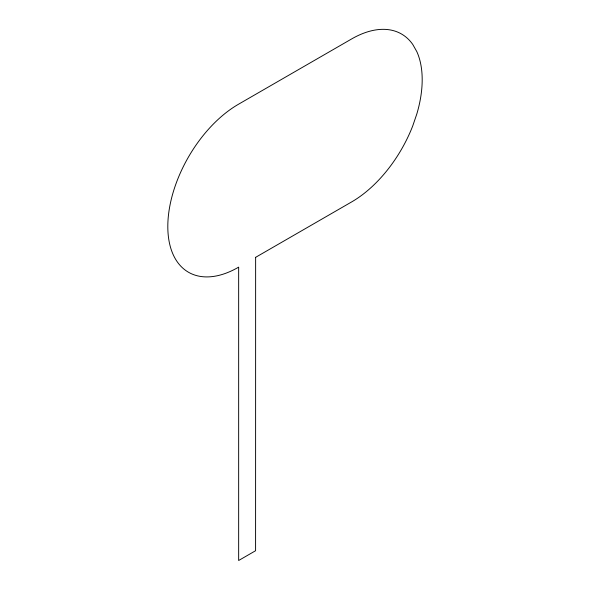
<?xml version="1.0" encoding="UTF-8"?>
<svg xmlns="http://www.w3.org/2000/svg" width="590" height="590" viewBox="0 0 590 590"><rect width="100%" height="100%" fill="white"/><g stroke="black" fill="none" stroke-linecap="round" stroke-linejoin="round"><path stroke-width="0.89" d="M255.632 257.336L255.588 550.721L238.655 560.5L238.655 267.137A99.806 57.621 -60 0 1 167.811 226.693A99.806 57.621 -60 0 1 238.39 104.305L351.633 38.947A99.806 57.621 -60 0 1 412.742 44.42L416.82 51.625A99.806 57.621 -60 0 1 416.813 114.003L412.735 125.921A99.806 57.621 -60 0 1 351.611 201.942L255.632 257.336"/></g></svg>
